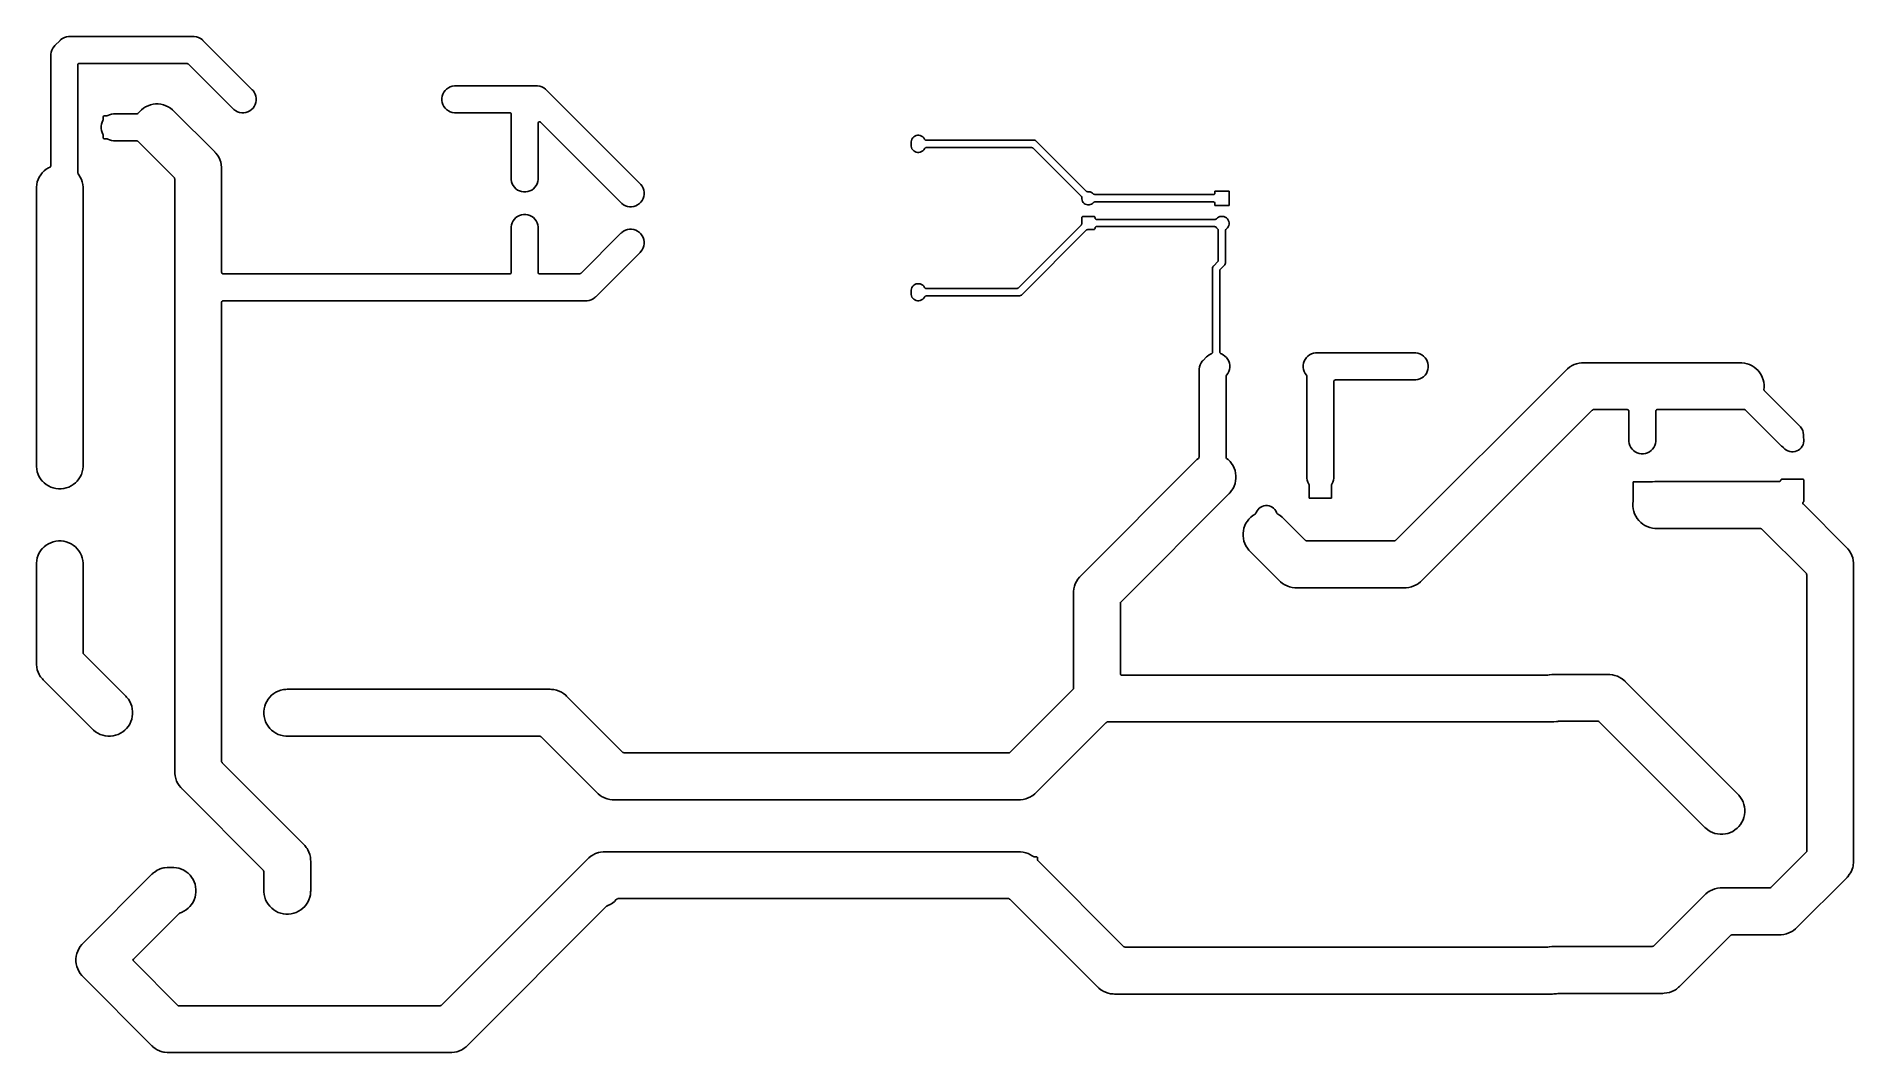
# Model space of a CAD drawing. Extents: x 1 to 695, y 1 to 389.
import ezdxf

# ---------------------------------------------------------------- set-up
doc = ezdxf.new("R2010")
doc.units = 0
doc.layers.add('B.Cu', color=7, linetype='CONTINUOUS')

msp = doc.modelspace()

# ---------------------------------------------------------------- linework, layer by layer
at = {"layer": 'B.Cu', "color": 7}
for points in [[(6.537499, 339.78973), (6.537499, 354.52993), (6.537499, 382.078831), (6.537499, 382.099831), (6.553129, 382.490531), (6.682035, 383.301031), (6.930082, 384.070531), (7.295317, 384.789331), (7.783598, 385.463131), (8.051176, 385.756131), (8.066806, 385.772131), (10.05704, 387.760431), (10.07267, 387.776431), (10.367592, 388.045931), (11.025795, 388.520631), (11.758217, 388.899531), (12.521889, 389.141731), (13.332436, 389.272531), (13.72889, 389.290431)], [(13.72889, 389.290431), (13.75037, 389.290431), (60.949592, 389.290431), (61.367562, 389.272431), (62.182012, 389.141631), (62.943732, 388.899431), (63.674202, 388.520531), (64.340222, 388.040031), (64.627322, 387.776331), (64.642922, 387.760331), (83.510112, 368.891231), (83.525712, 368.875231), (83.791342, 368.584231), (84.275712, 367.918231), (84.648762, 367.189731), (84.894852, 366.420131), (85.021812, 365.62723), (85.021812, 364.82053), (84.894852, 364.01983), (84.646812, 363.24443), (84.275712, 362.51983), (83.801102, 361.86743), (83.224932, 361.28933), (82.562822, 360.81273), (81.849932, 360.44363), (81.078452, 360.19753), (80.273762, 360.06863), (79.467122, 360.06863), (78.660482, 360.19753), (77.888992, 360.44363), (77.183922, 360.80883), (76.502272, 361.29913), (76.215172, 361.56273), (76.199572, 361.57673), (58.976912, 378.803331)], [(16.875372, 378.449731), (16.875372, 354.52983), (16.875372, 337.02013)], [(58.623402, 378.949731), (17.375372, 378.949731)], [(181.916385, 360.04933), (161.152715, 360.04933), (160.734745, 360.06633), (159.920285, 360.19723), (159.148805, 360.44333), (158.437865, 360.81243), (157.769895, 361.29483), (157.197635, 361.86713), (156.719115, 362.52923), (156.353884, 363.24413), (156.107784, 364.00773), (155.978884, 364.82023), (155.978884, 365.638631), (156.107784, 366.431631), (156.351924, 367.189431), (156.719115, 367.910131), (157.197635, 368.570231), (157.769895, 369.142531), (158.437865, 369.624931), (159.158565, 369.996031), (159.920285, 370.240231), (160.734745, 370.371031), (161.152695, 370.390031)], [(161.152695, 370.390031), (187.586285, 370.390031), (192.146836, 370.390031), (192.168336, 370.390031), (192.564816, 370.372031), (193.375366, 370.241231), (194.142946, 369.997031), (194.861696, 369.625931), (195.537476, 369.139631), (195.824586, 368.875931), (195.840186, 368.859931), (231.721037, 332.97513), (231.729037, 332.96513), (231.731037, 332.96513), (231.998617, 332.68193), (232.477127, 332.02173), (232.846267, 331.29323), (233.102127, 330.513929), (233.227127, 329.717029), (233.227127, 328.910429), (233.102127, 328.113529), (232.848227, 327.340129), (232.477127, 326.603729), (232.002517, 325.951429), (231.436117, 325.385029), (230.774007, 324.906529), (230.051347, 324.541229), (229.281817, 324.287329), (228.477127, 324.158429), (227.672447, 324.158429), (226.867757, 324.287329), (226.104086, 324.539329), (225.369706, 324.910429), (224.709556, 325.386929), (224.420486, 325.662329), (224.410486, 325.672329), (193.609706, 356.47313)], [(39.939671, 359.89593), (40.422091, 360.50533), (41.127171, 361.21043), (41.912321, 361.83733), (42.752171, 362.36073), (43.670131, 362.80413), (44.607631, 363.13223), (45.592011, 363.36073), (46.586241, 363.47013)], [(46.586241, 363.47013), (47.597961, 363.47013), (48.590151, 363.35683), (49.576471, 363.12633), (50.513971, 362.79823), (51.424131, 362.35873), (52.271792, 361.83143), (53.062802, 361.20053), (53.420222, 360.86663), (53.431922, 360.85463), (69.178022, 345.10853), (69.189722, 345.09653), (69.537382, 344.72153), (69.541382, 344.72153), (70.160522, 343.94033), (70.426142, 343.51843), (70.693722, 343.09263), (71.125362, 342.20203), (71.461302, 341.24303), (71.682002, 340.27433), (71.797242, 339.24693), (71.799242, 339.23693), (71.810942, 338.76233), (71.810942, 338.74833), (71.810942, 312.312729), (71.810942, 299.082329)], [(26.437709, 351.96313), (26.131068, 352.55883), (25.881068, 353.33613), (25.754115, 354.13493), (25.754115, 354.94353), (25.879115, 355.74043), (26.131068, 356.51383), (26.439662, 357.11933)], [(26.492392, 357.34393), (26.492392, 358.45523), (26.535362, 358.67013), (26.631062, 358.81663), (26.771687, 358.91463), (26.992391, 358.95563), (28.099811, 358.95563)], [(28.324421, 359.00863), (28.929891, 359.31333), (29.699421, 359.56723), (30.508011, 359.69613), (30.906451, 359.70613), (30.918151, 359.70613), (39.547061, 359.70613), (39.560761, 359.72013)], [(192.756186, 356.11963), (192.756186, 335.00043), (192.756186, 334.97843), (192.740586, 334.58783), (192.611676, 333.77923), (192.359726, 332.99803), (191.992536, 332.27923), (191.517925, 331.62693), (190.945655, 331.05273), (190.285505, 330.576129), (189.558945, 330.208929), (188.791365, 329.957029), (187.990585, 329.828129), (187.183945, 329.828129), (186.379255, 329.957029), (185.615585, 330.208929), (184.881205, 330.580029), (184.226905, 331.05273), (183.654645, 331.62693), (183.176125, 332.28703), (182.808945, 333.00773), (182.562845, 333.76753), (182.431985, 334.58783), (182.416385, 334.97843), (182.416385, 335.00043), (182.416385, 359.54933)], [(28.099821, 350.12453), (26.982631, 350.12453), (26.7717, 350.16553), (26.627169, 350.26553), (26.535369, 350.40033), (26.492399, 350.61903), (26.492399, 351.73423)], [(39.547091, 349.36413), (30.906461, 349.36413), (30.509981, 349.38213), (29.709201, 349.50903), (28.929901, 349.76683), (28.324431, 350.07153)], [(53.765922, 335.20993), (40.775681, 348.19623), (40.761981, 348.21023), (40.435811, 348.55983), (40.433811, 348.55983), (39.935761, 349.17703)], [(340.43397, 346.50283), (340.37537, 346.36023), (340.08045, 345.92273), (339.70545, 345.54193), (339.266, 345.24693), (338.766, 345.04193), (338.25428, 344.94193), (337.71326, 344.94193), (337.20154, 345.04193), (336.70154, 345.24693), (336.266, 345.53793), (335.88709, 345.92273), (335.59217, 346.36023), (335.38904, 346.85243), (335.28357, 347.37783), (335.27187, 347.64153), (335.27187, 348.77233), (335.28357, 349.02623), (335.38904, 349.55163), (335.59412, 350.04773), (335.891, 350.49303), (336.2699, 350.86803), (336.70154, 351.15713), (337.19959, 351.36223), (337.71708, 351.47983)], [(337.71708, 351.47983), (338.25028, 351.47983), (338.76786, 351.37053), (339.26591, 351.16543), (339.70145, 350.87243), (340.07645, 350.50133), (340.37333, 350.05603), (340.43383, 349.90763)], [(340.89672, 349.60093), (382.211171, 349.60093), (382.232671, 349.60093), (382.394781, 349.59093), (382.773691, 349.48553), (383.092051, 349.29803), (383.240491, 349.16903), (402.336192, 330.073329)], [(381.449591, 346.81143), (340.89686, 346.81143)], [(400.371471, 328.075429), (400.371471, 328.104429), (381.803111, 346.66493)], [(16.984748, 336.70763), (17.244513, 336.38333), (17.783577, 335.53183), (18.221077, 334.61773), (18.547249, 333.68413), (18.771858, 332.69393), (18.883186, 331.68413), (18.885186, 331.67413), (18.896906, 331.19943), (18.896906, 331.18543), (18.896906, 225.392426), (18.896906, 225.378426), (18.885186, 224.903826), (18.883186, 224.893826), (18.771858, 223.893826), (18.547249, 222.895726), (18.217171, 221.954326), (17.775764, 221.040226), (17.246467, 220.196526), (16.619513, 219.409426), (15.914435, 218.704326), (15.129279, 218.077426), (14.267951, 217.540226), (13.377326, 217.112526), (12.410529, 216.774626), (11.445685, 216.550026), (10.457404, 216.438726), (9.439826, 216.438726), (8.451545, 216.550026), (7.486701, 216.774626), (6.521857, 217.112526), (5.62342, 217.544126), (4.769904, 218.077426), (3.982795, 218.704326), (3.295295, 219.389926), (3.287495, 219.399926), (2.650776, 220.198726), (2.12148, 221.040526), (1.685933, 221.939026), (1.351948, 222.898026), (1.129292, 223.878426), (1.014058, 224.894126), (1.012058, 224.904126), (1.000338, 225.378726), (1.000338, 225.392726), (1.000338, 331.18573), (1.000338, 331.19973), (1.012058, 331.67443), (1.014058, 331.68443), (1.129292, 332.70983), (1.346089, 333.66883), (1.68398, 334.63363), (2.113667, 335.53213), (2.65273, 336.38363), (3.279683, 337.16883), (3.992573, 337.88173), (4.769917, 338.50083), (5.623433, 339.03403), (6.256245, 339.34073)], [(87.783523, 70.642522), (56.547202, 101.878923), (56.535502, 101.892923), (56.533502, 101.892923), (56.195612, 102.254323), (55.566712, 103.047223), (55.265932, 103.514023), (55.263932, 103.514023), (55.033462, 103.883223), (54.595972, 104.791423), (54.263932, 105.744523), (54.039322, 106.732823), (53.928002, 107.699623), (53.928002, 107.709623), (53.912402, 108.215423), (53.912402, 108.229423), (53.912402, 312.315329), (53.912402, 334.85633)], [(405.031652, 325.854229), (405.002352, 325.854229), (404.619542, 325.469429), (404.203532, 325.190129), (403.748452, 325.002629), (403.264072, 324.910629), (402.775792, 324.910629), (402.291422, 325.002629), (401.832432, 325.192029), (401.420322, 325.469429), (401.074622, 325.815129), (400.795322, 326.229229), (400.605872, 326.692029), (400.510172, 327.170629), (400.510172, 327.664729), (400.510172, 327.711729), (400.496472, 327.725729)], [(402.689702, 329.926929), (402.722902, 329.926929), (403.275632, 329.926929), (403.748292, 329.838929), (404.209232, 329.643629), (404.619382, 329.370129), (404.994382, 328.993229), (405.002382, 328.983229), (405.014082, 328.971229)], [(405.375412, 328.810829), (450.830493, 328.810829)], [(451.330493, 329.310829), (451.330493, 330.131129), (456.756273, 330.131129), (456.756273, 324.701429), (451.330493, 324.701429), (451.330493, 325.531529)], [(182.416415, 299.082329), (182.416415, 316.072529), (182.416415, 316.092529), (182.432015, 316.485129), (182.562875, 317.303529), (182.808975, 318.065229), (183.180065, 318.789829), (183.658575, 319.449929), (184.232795, 320.024229), (184.881235, 320.492929), (185.603895, 320.858129), (186.389045, 321.117929), (187.183975, 321.242929), (187.990615, 321.242929), (188.781625, 321.117929), (189.570685, 320.858129), (190.285535, 320.496829), (190.939825, 320.024229), (191.514045, 319.449929), (191.992566, 318.791729), (192.359756, 318.074929), (192.611706, 317.291729), (192.740616, 316.487029), (192.756216, 316.092529), (192.756216, 316.072529), (192.756216, 299.082329)], [(400.496912, 317.633129), (400.496912, 320.014029), (400.539912, 320.226929), (400.631712, 320.361629), (400.778202, 320.461629), (400.985232, 320.502629), (405.053592, 320.502629), (405.264522, 320.461629), (405.409052, 320.361629), (405.500852, 320.226929), (405.543852, 320.014029), (405.543852, 319.873429)], [(450.830493, 326.031529), (405.375412, 326.031529), (405.350012, 326.006529)], [(451.916903, 319.517929), (452.319243, 319.920229), (452.772373, 320.223029), (453.258693, 320.422229), (453.783503, 320.520929)], [(453.783503, 320.520929), (454.303043, 320.520929), (454.826473, 320.419329), (455.314753, 320.220129), (455.760073, 319.921229), (456.138973, 319.540429), (456.433903, 319.100929), (456.638973, 318.606829), (456.740543, 318.091229), (456.740543, 317.558029), (456.637023, 317.040429), (456.433903, 316.548229), (456.138973, 316.110729), (455.762023, 315.727929), (455.652653, 315.653929)], [(209.072626, 298.728729), (224.404656, 314.064729), (224.420256, 314.078729), (224.717136, 314.350229), (225.371436, 314.824829), (226.094086, 315.197929), (226.865577, 315.445929), (227.672217, 315.572929), (228.476897, 315.572929), (229.283537, 315.445929), (230.055027, 315.197929), (230.777687, 314.824829), (231.428077, 314.354129), (231.996437, 313.787729), (232.476897, 313.127629), (232.847997, 312.404929), (233.099947, 311.621729), (233.226897, 310.822929), (233.226897, 310.014329), (233.101897, 309.217429), (232.846037, 308.440129), (232.480807, 307.723329), (231.996437, 307.057329), (231.728857, 306.766229), (231.715157, 306.750229), (214.738586, 289.771728), (214.722986, 289.755728), (214.428066, 289.486128), (213.769856, 289.011528), (213.037436, 288.632628), (212.275716, 288.390428), (211.463216, 288.259628), (211.066736, 288.241628), (211.045236, 288.241628), (187.586255, 288.241628), (72.310862, 288.241628)], [(402.315262, 315.307529), (377.573081, 290.563328), (377.414871, 290.426628), (377.098471, 290.241128), (376.729331, 290.147128), (376.547691, 290.133128), (340.8973, 290.133128)], [(376.133621, 293.058928), (400.350421, 317.279629)], [(405.543812, 316.092929), (405.543812, 315.952329), (405.500812, 315.735529), (405.405112, 315.592929), (405.264482, 315.494929), (405.053552, 315.453929), (402.668782, 315.453929)], [(451.383623, 316.569929), (451.360223, 316.592929), (406.043812, 316.592929)], [(406.043852, 319.373429), (451.563383, 319.373429)], [(452.434413, 315.657929), (452.319173, 315.735929), (451.950033, 316.110929), (451.776203, 316.370729)], [(452.653123, 303.644629), (452.653123, 315.244229), (452.629723, 315.267229)], [(455.457333, 315.263229), (455.433933, 315.240229), (455.433933, 302.892629), (455.422233, 302.697229), (455.322633, 302.334029), (455.131223, 302.001929), (455.012083, 301.859329), (455.000383, 301.845329), (453.387103, 300.233929)], [(450.461593, 268.520028), (450.461593, 300.662529), (450.461593, 300.672529), (450.473293, 300.838529), (450.570993, 301.197929), (450.611993, 301.267929), (450.617993, 301.277929), (450.760573, 301.529929), (450.869943, 301.651029), (450.885543, 301.668029), (452.506633, 303.291129)], [(453.240623, 299.880429), (453.240623, 268.521128)], [(72.310942, 298.582329), (181.916415, 298.582329)], [(193.256216, 298.582329), (208.719106, 298.582329)], [(340.43441, 289.824528), (340.37391, 289.678128), (340.07703, 289.228828), (339.70985, 288.865628), (339.25867, 288.564828), (338.76649, 288.363628), (338.245, 288.262028), (337.72352, 288.262028), (337.20203, 288.363628), (336.70985, 288.564828), (336.26258, 288.861628), (335.89149, 289.228828), (335.59461, 289.678128), (335.38758, 290.176128), (335.28406, 290.699528), (335.27236, 290.953428), (335.27236, 292.092128), (335.28406, 292.346028), (335.38758, 292.869528), (335.59461, 293.367528), (335.88758, 293.803128), (336.26649, 294.183928), (336.70985, 294.480828), (337.19422, 294.682028), (337.72352, 294.783528), (338.245, 294.783528), (338.7743, 294.682028), (339.26453, 294.478828), (339.70594, 294.182028), (340.08094, 293.803128), (340.37391, 293.367528), (340.43441, 293.221028)], [(340.8973, 292.912428), (375.780111, 292.912428)], [(71.810862, 287.741628), (71.810862, 112.132223)], [(445.268063, 228.443427), (445.283663, 228.459427), (445.283663, 261.770028), (445.283663, 261.789028), (445.299263, 262.189428), (445.428173, 263.005828), (445.674263, 263.757728), (446.045353, 264.494128), (446.523873, 265.154228), (446.797313, 265.445228), (446.807313, 265.455228), (448.180363, 266.830228), (448.195963, 266.846228), (448.488933, 267.113828), (449.149093, 267.600128), (449.873703, 267.965428), (450.113933, 268.043428)], [(453.588273, 268.044528), (453.828513, 267.966528), (454.553123, 267.601228), (455.207413, 267.118828), (455.779683, 266.546528), (456.258193, 265.890328), (456.623433, 265.173528), (456.875383, 264.405928), (457.002333, 263.611028), (457.002333, 262.779028), (456.875383, 261.980128), (456.625383, 261.208728), (456.258193, 260.491927), (455.781633, 259.837627), (455.767933, 259.823627), (455.761933, 259.809627), (455.757933, 259.799627), (455.755933, 259.789627)], [(486.346234, 259.791127), (486.344234, 259.801127), (486.340234, 259.811127), (486.334234, 259.825127), (486.320534, 259.839127), (485.840074, 260.503127), (485.476784, 261.210228), (485.226784, 261.981628), (485.099834, 262.780528), (485.099834, 263.612528), (485.226784, 264.407428), (485.478744, 265.175028), (485.840074, 265.882028), (486.322494, 266.548028), (486.894754, 267.120328), (487.549054, 267.602728), (488.269754, 267.966028), (489.045144, 268.223828), (489.840144, 268.339228)], [(489.840144, 268.339228), (490.695604, 268.339228), (490.705604, 268.339228), (527.732945, 268.339228), (527.744645, 268.339228), (528.141135, 268.329228), (528.951675, 268.202228), (529.725115, 267.944428), (530.443865, 267.583128), (531.100115, 267.098728), (531.678245, 266.528428), (532.146995, 265.883828), (532.518085, 265.149528), (532.771995, 264.378028), (532.896995, 263.579228), (532.896995, 262.770628), (532.770035, 261.969828), (532.518085, 261.188528), (532.150895, 260.469827), (531.672385, 259.813527), (531.098165, 259.239327), (530.441915, 258.766727), (529.725115, 258.405327), (528.951675, 258.147527), (528.139175, 258.016727), (527.721205, 257.998727), (497.318864, 257.998727)], [(520.404315, 196.671126), (585.656267, 261.928928), (585.667967, 261.940928), (586.025387, 262.274928), (586.822267, 262.909728), (587.292967, 263.208528), (587.300967, 263.208528), (587.302967, 263.208528), (587.664287, 263.427228), (588.574447, 263.866728), (589.515857, 264.196828), (590.498277, 264.425328), (591.490467, 264.538628), (591.996627, 264.559928)], [(591.996627, 264.559928), (592.006627, 264.559928), (614.672648, 264.559928), (652.250769, 264.559928), (652.260769, 264.559928), (652.764669, 264.549928), (653.758809, 264.436628), (654.745139, 264.206128), (655.682639, 263.878028), (656.600609, 263.434628), (657.440449, 262.911228), (658.217799, 262.292028), (658.938499, 261.569428), (659.559599, 260.792027), (660.094749, 259.934627), (660.528349, 259.036227), (660.858419, 258.094827), (661.081079, 257.120227), (661.194359, 256.120227), (661.194359, 255.100627), (661.108459, 254.344827)], [(455.621173, 259.465427), (455.621173, 228.455627), (455.636773, 228.439627)], [(487.330544, 218.103626), (487.244644, 218.220826), (486.873554, 218.945426), (486.625504, 219.701326), (486.496604, 220.517726), (486.479004, 220.916126), (486.481004, 220.916126), (486.481004, 259.466927)], [(496.818864, 257.498727), (496.818864, 220.940126), (496.818864, 220.918126), (496.803264, 220.517726), (496.674354, 219.701326), (496.426304, 218.945426), (496.055214, 218.220826), (495.969314, 218.103626)], [(661.252989, 253.936627), (674.817449, 240.372127), (674.833049, 240.356127), (675.100629, 240.063127), (675.588909, 239.389327), (675.956099, 238.670527), (676.200239, 237.910827), (676.329149, 237.098327), (676.329149, 236.287727), (676.307649, 236.147127)], [(595.557227, 246.521427), (530.305275, 181.263625), (530.293575, 181.251625), (529.936155, 180.917625), (529.149045, 180.290625), (528.721305, 180.013325), (528.719305, 180.013325), (528.295475, 179.747725), (527.391185, 179.312125), (526.438055, 178.978125), (525.473215, 178.763325), (524.475165, 178.648125), (524.471165, 178.648125), (523.963355, 178.628125), (523.945755, 178.628125), (482.408644, 178.628125), (482.391044, 178.628125), (481.883224, 178.648125), (481.879224, 178.648125), (480.887034, 178.763325), (480.347974, 178.886325), (480.343974, 178.886325), (480.341974, 178.886325), (479.906424, 178.982325), (479.199394, 179.230425), (479.197394, 179.230425), (478.966924, 179.310425), (478.078254, 179.740125), (478.050854, 179.760125), (478.021554, 179.770125), (478.017554, 179.786125), (477.203104, 180.295925), (476.417944, 180.920925), (476.060524, 181.254925), (476.048824, 181.266925), (464.736323, 192.581426), (464.736323, 192.581426), (464.380853, 192.960326), (464.370853, 192.972326), (463.751703, 193.741926), (463.222413, 194.587626), (462.784913, 195.497726), (462.452883, 196.450826), (462.230223, 197.419626), (462.116943, 198.411826), (462.116943, 199.429426), (462.230223, 200.423526), (462.452883, 201.400126), (462.782953, 202.345426), (463.212643, 203.238026), (463.751703, 204.097326), (464.380613, 204.888326), (465.095453, 205.603226), (465.870853, 206.222326), (466.718503, 206.749726), (466.779003, 206.778726)], [(609.004497, 246.667927), (595.910747, 246.667927)], [(619.842438, 246.167927), (619.842438, 234.978427), (619.842438, 234.959427), (619.824838, 234.543427), (619.697888, 233.748527), (619.449838, 232.984827), (619.084608, 232.270027), (618.606088, 231.607827), (618.033818, 231.033627), (617.375618, 230.557127), (616.654918, 230.184027), (615.879528, 229.937927), (615.076788, 229.809027), (614.270148, 229.809027), (613.467418, 229.937927), (612.692028, 230.184027), (611.971318, 230.557127), (611.313118, 231.033627), (610.740858, 231.607827), (610.262338, 232.270027), (609.897108, 232.984827), (609.649058, 233.748527), (609.518198, 234.559027), (609.504498, 234.959427), (609.504498, 234.978427), (609.504498, 246.167927)], [(653.532119, 246.765927), (652.746969, 246.677927), (652.260639, 246.667927), (652.250639, 246.667927), (620.342438, 246.667927)], [(668.504769, 232.273427), (667.811409, 232.777327), (667.522349, 233.042927), (667.506749, 233.056927), (653.940339, 246.623327), (653.918839, 246.623327)], [(676.307649, 235.990927), (676.417029, 235.299527), (676.417029, 234.610027), (676.311559, 233.934227), (676.094759, 233.270227), (675.782259, 232.656927), (675.370149, 232.092427), (674.887729, 231.604127), (674.331089, 231.201827), (673.711949, 230.885427), (673.042029, 230.664727), (672.362339, 230.559227), (671.672889, 230.559227), (670.997109, 230.664727), (670.325229, 230.885427), (669.711949, 231.197927), (669.149449, 231.604127), (668.667029, 232.092427), (668.614329, 232.164427)], [(397.324361, 140.206024), (397.324361, 176.721625), (397.324361, 176.735625), (397.339961, 177.241525), (397.339961, 177.251525), (397.453241, 178.237925), (397.675891, 179.216425), (398.005971, 180.161725), (398.439561, 181.060125), (398.929801, 181.845325), (398.933801, 181.855325), (398.980701, 181.925325), (399.607651, 182.712425), (399.945541, 183.065925), (399.953541, 183.075925), (444.113693, 227.238027), (444.125393, 227.250027), (444.494533, 227.593827), (444.498533, 227.593827), (445.094233, 228.068427)], [(455.810603, 228.064627), (456.408253, 227.588027), (457.125053, 226.871227), (457.748103, 226.095826), (458.285213, 225.240426), (458.716853, 224.338026), (459.050833, 223.384926), (459.275443, 222.412226), (459.386773, 221.406426), (459.386773, 220.424026), (459.275443, 219.429826), (459.050833, 218.429826), (458.714903, 217.474726), (458.279353, 216.576326), (457.750053, 215.732626), (457.136773, 214.961126), (457.128773, 214.951126), (456.781113, 214.585826), (456.773113, 214.575826), (415.368812, 173.173525)], [(495.873514, 217.808926), (495.873514, 212.908526), (487.426244, 212.908526), (487.426244, 217.808926)], [(611.225378, 211.993326), (611.207778, 212.011326), (611.207778, 219.054226), (618.246838, 219.054226), (618.266338, 219.034226), (618.295638, 219.063226)], [(618.391338, 219.049226), (618.518298, 219.080226), (619.514388, 219.183726), (619.526088, 219.183726), (620.004598, 219.201726), (620.024098, 219.201726), (663.809249, 219.201726), (666.502609, 219.201726), (666.522109, 219.201726), (667.031879, 219.181726), (667.041879, 219.191726), (667.049879, 219.181726), (667.108479, 219.181726)], [(667.598709, 219.625326), (667.649509, 219.885126), (667.745209, 220.029626), (667.881929, 220.117626), (668.094259, 220.169326)], [(668.094259, 220.169326), (675.941919, 220.169326), (676.158709, 220.126326), (676.293479, 220.040326), (676.389179, 219.895826), (676.432179, 219.680926), (676.432179, 211.839126), (676.389179, 211.624326), (676.291579, 211.477826), (676.168529, 211.395826)], [(467.038773, 207.077626), (467.150103, 207.421326), (467.450883, 208.009226), (467.841513, 208.546326), (468.314163, 209.015126), (468.845413, 209.403826), (469.427453, 209.704626), (470.054403, 209.899926), (470.712604, 210.009226), (471.388384, 210.009226), (472.050494, 209.899926), (472.669634, 209.704626), (473.253624, 209.403826), (473.792684, 209.009226), (474.259484, 208.546326), (474.650104, 208.009226), (474.950884, 207.421326), (475.062214, 207.077626)], [(659.895309, 201.304926), (620.024218, 201.304926), (620.004718, 201.304926), (619.526208, 201.322926), (619.514508, 201.322926), (618.506698, 201.426426), (617.524278, 201.654926), (616.582868, 201.985026), (615.672708, 202.424426), (614.825058, 202.951826), (614.049668, 203.570926), (613.327008, 204.293626), (612.705918, 205.074826), (612.166848, 205.938126), (611.739118, 206.822926), (611.407088, 207.774026), (611.184428, 208.752526), (611.071148, 209.744726), (611.071148, 210.762326), (611.182478, 211.746726), (611.213678, 211.887326)], [(676.092029, 210.622826), (692.80492, 193.909926), (692.81092, 193.899926), (692.81292, 193.899926), (693.15081, 193.546426), (693.78558, 192.749526), (694.03167, 192.364826), (694.03567, 192.364826), (694.32473, 191.894126), (694.32873, 191.884126), (694.75255, 191.003225), (695.08263, 190.057925), (695.3092, 189.067725), (695.41857, 188.093125), (695.41857, 188.083125), (695.43417, 187.575325), (695.43417, 187.561325), (695.43417, 74.209722), (695.43417, 74.195722), (695.41857, 73.687922), (695.41857, 73.677922), (695.30724, 72.699422), (695.21154, 72.273622), (695.08263, 71.713122), (694.85412, 71.058822), (694.85212, 71.058822), (694.75442, 70.773722), (694.32278, 69.879122), (693.78176, 69.013922), (693.1509, 68.222922), (692.81301, 67.869422), (692.80501, 67.859422), (673.619459, 48.673821), (673.611459, 48.663821), (673.252079, 48.320121), (672.463019, 47.689221), (672.039189, 47.425521), (672.037189, 47.425521), (671.615319, 47.159921), (670.711019, 46.724321), (669.763749, 46.392321), (668.781329, 46.163821), (667.789139, 46.050521), (667.283279, 46.040521), (667.273279, 46.040521), (648.822109, 46.040521)], [(676.031529, 210.702826), (676.062729, 210.692826)], [(475.321994, 206.778726), (475.382494, 206.749726), (476.230154, 206.222326), (476.999684, 205.609026), (477.007684, 205.599026), (477.378784, 205.243626), (477.384784, 205.233626), (485.949234, 196.671126)], [(19.043511, 153.346424), (35.166561, 137.223424), (35.174561, 137.213424), (35.500731, 136.875524), (35.504731, 136.875524), (36.151211, 136.061024), (36.680511, 135.215324), (37.114101, 134.316924), (37.444181, 133.371624), (37.666841, 132.391124), (37.780121, 131.400924), (37.780121, 130.381324), (37.666841, 129.391124), (37.444181, 128.410624), (37.114101, 127.465324), (36.680511, 126.566924), (36.151211, 125.721224), (35.508631, 124.912624), (35.500631, 124.902624), (34.830711, 124.232724), (34.820711, 124.222724), (34.025791, 123.587924), (33.172281, 123.054724), (32.267981, 122.621124), (31.309001, 122.285224), (30.344151, 122.062524), (29.361731, 121.959024), (28.330481, 121.959024), (27.350011, 122.062524), (26.379308, 122.287124), (25.42423, 122.621124), (24.527746, 123.050824), (23.666417, 123.587924), (22.877355, 124.218824), (22.51798, 124.562524), (22.51208, 124.572524), (3.629266, 143.459224), (3.621466, 143.469224), (3.295294, 143.807124), (3.291394, 143.807124), (2.650769, 144.609824), (2.385144, 145.035624), (2.117566, 145.461424), (1.685926, 146.352024), (1.346082, 147.326624), (1.127332, 148.283724), (1.014051, 149.307124), (1.012051, 149.317124), (1.000331, 149.791724), (1.000331, 149.805724), (1.000331, 187.567425), (1.000331, 187.581425), (1.012051, 188.056025), (1.014051, 188.066025), (1.127332, 189.089525), (1.346082, 190.046525), (1.685926, 191.021125), (2.117566, 191.911726), (2.650769, 192.761326), (3.287488, 193.560226), (3.295288, 193.570226), (3.992553, 194.265526), (4.769897, 194.884726), (5.623413, 195.415926), (6.52185, 195.847626), (7.471069, 196.181626), (8.451538, 196.410126), (9.457524, 196.520926)], [(9.457524, 196.520926), (10.439946, 196.520926), (11.445805, 196.407626), (12.426274, 196.179126), (13.375493, 195.845126), (14.268071, 195.417326), (15.129399, 194.882226), (15.90479, 194.263026), (16.619633, 193.548226), (17.246587, 192.761126), (17.779791, 191.909526), (18.217291, 191.005225), (18.547369, 190.059925), (18.771978, 189.071625), (18.883306, 188.063825), (18.885306, 188.053825), (18.897026, 187.579225), (18.897026, 187.565225), (18.897026, 153.699924)], [(486.302754, 196.524626), (520.050795, 196.524626)], [(677.391399, 184.017825), (660.248829, 201.158426)], [(677.537889, 78.105722), (677.537889, 183.664325)], [(415.222332, 172.820025), (415.222332, 145.739924)], [(193.384376, 121.928324), (96.876553, 121.928324), (96.874553, 121.928324), (96.366743, 121.950324), (95.380413, 122.053824), (94.415573, 122.276524), (93.448773, 122.614424), (92.558153, 123.042124), (91.696823, 123.579224), (90.911663, 124.206224), (90.206583, 124.911224), (89.579633, 125.698424), (89.050333, 126.542124), (88.608933, 127.456224), (88.278853, 128.399524), (88.056193, 129.380024), (87.942913, 130.387824), (87.942913, 131.372224), (88.056193, 132.380024), (88.278853, 133.360524), (88.608933, 134.303824), (89.050333, 135.217924), (89.579633, 136.061624), (90.206583, 136.848724), (90.911663, 137.553824), (91.696823, 138.180824), (92.558153, 138.717924), (93.448773, 139.145624), (94.415573, 139.483524), (95.380413, 139.706224), (96.366743, 139.809724), (96.874553, 139.831724), (96.876553, 139.831724), (197.296486, 139.831724), (197.298486, 139.831724), (197.808256, 139.809724), (198.794576, 139.706224), (199.759426, 139.483524), (200.724266, 139.145624), (201.618796, 138.715924), (201.993796, 138.477724), (201.995796, 138.477724), (201.999796, 138.477724), (202.482216, 138.180924), (203.277146, 137.546124), (203.281146, 137.546124), (203.622946, 137.216024), (203.624946, 137.216024), (203.632946, 137.206024), (225.162246, 115.672823)], [(373.002091, 115.672823), (397.177881, 139.852524)], [(415.722332, 145.239924), (499.396164, 145.239924), (578.509447, 145.239924)], [(578.612947, 145.251924), (579.152017, 145.365224), (580.146157, 145.480424), (580.150157, 145.480424), (580.654067, 145.502424), (580.656067, 145.502424), (601.745917, 145.502424), (601.747917, 145.502424), (602.253777, 145.480424), (602.257777, 145.480424), (603.255827, 145.365224), (604.220667, 145.150324), (605.175747, 144.816324), (606.074187, 144.384724), (606.468717, 144.138624), (606.470717, 144.138624), (606.472717, 144.138624), (606.925837, 143.855424), (607.701227, 143.228424), (607.711227, 143.218424), (608.074507, 142.878624), (608.086207, 142.866624), (651.224879, 99.731823), (651.236579, 99.717823), (651.238579, 99.717823), (651.562799, 99.370223), (652.219049, 98.546023), (652.223049, 98.536023), (652.744529, 97.709823), (653.174219, 96.811423), (653.508199, 95.862223), (653.730859, 94.887623), (653.844139, 93.879823), (653.844139, 92.895423), (653.732809, 91.879823), (653.508199, 90.903223), (653.172269, 89.948123), (652.736719, 89.049723), (652.213279, 88.217623), (651.578519, 87.418823), (650.873439, 86.713722), (650.088279, 86.086822), (649.242579, 85.557522), (648.336329, 85.121922), (647.389059, 84.789922), (646.406639, 84.561422), (645.416409, 84.448122), (644.402739, 84.448122), (643.412498, 84.561422), (642.424218, 84.791922), (641.486718, 85.120022), (640.584378, 85.553622), (639.728908, 86.086822), (638.939838, 86.717622), (638.582418, 87.061423), (638.574418, 87.071423), (598.185747, 127.454224)], [(409.834072, 127.192024), (382.902431, 100.252523), (382.890731, 100.240523), (382.533301, 99.906523), (381.742291, 99.275623), (381.316511, 99.012023), (380.902451, 98.750223), (379.984481, 98.308823), (379.043071, 97.978823), (378.060651, 97.750223), (377.068461, 97.637023), (376.562601, 97.627023), (376.552601, 97.627023), (221.611186, 97.627023), (221.601186, 97.627023), (221.097286, 97.637023), (220.105096, 97.750223), (219.614866, 97.863523), (219.124626, 97.978823), (218.409786, 98.228823), (218.407786, 98.228823), (218.179276, 98.308823), (217.269116, 98.748323), (216.421466, 99.275623), (215.630446, 99.906523), (215.273026, 100.240523), (215.261326, 100.252523), (193.737886, 121.781823)], [(582.431767, 127.586724), (581.879037, 127.461724), (580.898567, 127.350424), (580.396617, 127.338424), (580.394617, 127.338424), (499.396574, 127.338424), (410.187582, 127.338424)], [(597.832227, 127.600724), (582.543167, 127.600724)], [(71.957342, 111.778723), (103.193673, 80.540422), (103.205373, 80.528422), (103.543263, 80.167122), (104.162403, 79.391722), (104.168403, 79.381722), (104.441843, 78.957922), (104.445843, 78.957922), (104.709523, 78.538022), (105.141163, 77.637622), (105.475143, 76.676722), (105.697803, 75.707922), (105.813033, 74.690422), (105.815033, 74.680422), (105.826733, 74.207722), (105.826733, 74.191722), (105.826733, 62.881222), (105.826733, 62.867222), (105.815033, 62.392622), (105.813033, 62.382622), (105.697803, 61.363122), (105.475143, 60.386522), (105.145063, 59.441222), (104.709523, 58.536922), (104.170453, 57.677522), (103.547413, 56.898322), (102.842333, 56.191222), (102.049363, 55.560422), (101.203663, 55.033022), (100.328663, 54.609222), (100.320663, 54.609222), (99.355823, 54.271322), (98.377303, 54.044722), (97.369493, 53.929522), (96.387073, 53.929522), (95.381213, 54.042822), (94.400743, 54.271322), (93.451523, 54.605322), (92.558953, 55.033022), (91.697623, 55.568222), (90.922233, 56.187322), (90.199573, 56.910022), (89.586293, 57.681422), (89.047233, 58.540822), (88.609733, 59.445122), (88.279653, 60.390422), (88.056993, 61.368922), (87.943713, 62.386522), (87.941713, 62.396522), (87.928013, 62.869122), (87.930013, 62.869122), (87.930013, 70.289022)], [(225.515766, 115.526323), (372.648581, 115.526323)], [(155.680784, 19.034921), (211.751096, 75.107122), (211.759096, 75.117122), (212.116526, 75.460822), (212.903636, 76.087822), (213.384096, 76.384622), (213.388096, 76.384622), (213.390096, 76.384622), (213.753376, 76.615122), (214.663536, 77.054622), (215.472126, 77.333922), (215.476126, 77.333922), (215.482126, 77.333922), (215.603216, 77.378922), (215.765326, 77.413922), (215.773326, 77.423922), (215.779326, 77.423922), (216.584006, 77.615322), (217.597676, 77.720822), (217.609376, 77.720822), (218.085946, 77.738822), (218.105446, 77.738822), (221.603486, 77.738822), (376.546851, 77.738822), (376.564451, 77.738822), (377.042971, 77.720822), (377.054671, 77.720822), (378.062481, 77.617322), (379.044901, 77.388722), (379.986311, 77.058722), (380.898421, 76.619222), (381.261701, 76.388722), (381.263701, 76.388722), (381.267701, 76.388722), (381.744261, 76.095822), (381.900511, 75.966922)], [(663.725389, 64.092022), (677.391399, 77.752222)], [(218.902716, 56.958122), (165.580445, 3.62802), (165.566745, 3.61602), (165.197605, 3.27422), (165.193605, 3.27422), (164.420165, 2.65702), (163.994385, 2.39332), (163.558845, 2.12192), (162.662355, 1.69222), (161.722905, 1.36212), (160.736575, 1.13162), (159.724855, 1.01832), (159.240485, 1.00832), (159.230485, 1.00832), (51.533221, 1.00832), (51.523221, 1.00832), (51.038841, 1.01832), (50.027131, 1.13162), (49.536891, 1.24692), (49.040801, 1.36212), (48.347441, 1.59452), (48.111111, 1.68652), (47.197051, 2.12402), (46.343531, 2.65522), (45.552521, 3.28612), (45.195091, 3.62012), (45.183391, 3.63212), (18.749793, 30.069621), (18.738073, 30.081621), (18.396276, 30.446821), (18.386476, 30.458821), (17.761476, 31.236221), (17.238037, 32.076021), (16.800537, 32.984221), (16.468506, 33.933521), (16.24585, 34.908121), (16.133184, 35.890021), (16.133184, 36.909521), (16.246466, 37.899821), (16.469122, 38.880221), (16.7992, 39.825521), (17.232794, 40.724021), (17.762092, 41.569721), (18.400763, 42.372421), (18.738654, 42.725921), (18.746454, 42.735921), (45.183961, 69.177422), (45.195661, 69.189422), (45.553091, 69.523422), (46.344101, 70.152322), (47.197621, 70.695222), (47.744491, 70.960922), (47.748491, 70.960922), (48.109821, 71.130822), (48.330521, 71.208822), (48.332521, 71.208822), (49.047371, 71.458822), (49.527841, 71.572022), (49.537841, 71.572022), (50.020261, 71.673622), (51.043701, 71.790722), (51.051701, 71.790722), (51.524361, 71.808722), (51.541961, 71.808722), (53.016572, 71.808722), (53.036072, 71.808722), (53.508722, 71.790722), (53.514722, 71.790722), (54.530352, 71.675522), (55.510822, 71.458722), (56.458082, 71.126722), (57.370192, 70.687222), (58.215902, 70.148222), (58.991292, 69.531022), (59.715902, 68.806422), (60.327222, 68.048622), (60.866292, 67.191122), (61.301832, 66.281022), (61.633862, 65.327922), (61.858472, 64.355222), (61.969802, 63.366922), (61.969802, 62.349322), (61.856522, 61.357122), (61.633862, 60.378622), (61.303792, 59.433322), (60.874102, 58.542722), (60.327222, 57.669622), (59.713942, 56.898222), (58.991292, 56.175522), (58.215902, 55.556422), (57.362382, 55.025122), (56.446362, 54.585722), (55.723712, 54.329822)], [(382.193481, 75.878922), (382.216881, 75.854922), (383.125081, 75.854922), (383.345781, 75.811922), (383.486411, 75.715922), (383.580111, 75.577222), (383.623111, 75.358422), (383.623111, 74.592822)], [(383.769591, 74.239322), (416.554752, 41.460021)], [(618.976928, 41.720321), (638.570678, 61.317922), (638.584378, 61.329922), (638.953518, 61.673622), (638.957518, 61.673622), (639.727048, 62.286822), (640.156738, 62.564222), (640.162738, 62.564222), (640.586568, 62.827922), (641.488908, 63.261522), (642.418598, 63.587622), (643.416638, 63.812222), (644.430319, 63.927522), (644.438319, 63.927522), (644.910969, 63.945522), (644.930469, 63.945522), (663.371869, 63.945522)], [(222.752326, 59.653522), (222.601936, 59.466022), (221.894906, 58.766722), (221.105846, 58.128122), (220.271866, 57.608522), (219.365616, 57.169122), (219.094126, 57.077122)], [(372.647151, 59.842622), (223.144906, 59.842622)], [(582.430837, 23.656721), (581.891777, 23.531721), (580.882007, 23.428221), (580.870307, 23.428221), (580.393737, 23.410221), (580.374237, 23.410221), (499.395724, 23.410221), (413.010952, 23.410221), (412.993352, 23.410221), (412.514842, 23.428221), (412.503142, 23.428221), (411.495332, 23.531721), (410.514862, 23.760221), (409.571502, 24.092221), (408.667202, 24.525821), (408.268762, 24.773921), (408.264762, 24.773921), (407.815542, 25.057121), (407.042102, 25.670321), (407.034102, 25.680321), (406.666912, 26.033821), (406.664912, 26.033821), (406.656912, 26.043821), (373.000661, 59.696122)], [(55.538202, 54.212622), (38.077261, 36.751721)], [(648.468589, 45.894021), (628.874838, 26.296321), (628.861138, 26.284321), (628.519338, 25.964021), (628.517338, 25.964021), (627.695068, 25.307821), (627.689068, 25.307821), (627.317978, 25.069521), (627.311978, 25.069521), (626.864718, 24.788221), (625.960418, 24.354621), (625.022918, 24.024621), (624.024868, 23.801921), (623.015108, 23.686721), (623.007108, 23.686721), (622.532498, 23.668721), (622.514898, 23.668721), (582.542237, 23.668721)], [(38.077261, 36.044621), (55.085082, 19.034921)], [(416.908262, 41.313521), (499.398504, 41.313521), (578.511787, 41.313521)], [(578.623187, 41.327521), (579.160287, 41.450521), (580.154437, 41.563821), (580.658337, 41.573821), (580.668337, 41.573821), (618.623418, 41.573821)], [(55.438592, 18.888421), (155.327264, 18.888421)]]:
    msp.add_lwpolyline(points, dxfattribs=at)
for points in [[(17.021819, 378.803284), (16.928051, 378.709516), (16.875372, 378.582339), (16.875372, 378.449731)], [(17.375372, 378.949731), (17.242764, 378.949731), (17.115587, 378.897052), (17.021819, 378.803284)], [(58.769882, 378.803331), (58.731807, 378.861819), (58.68191, 378.911688), (58.623402, 378.949731)], [(58.976912, 378.803331), (58.908657, 378.817774), (58.838136, 378.817774), (58.769882, 378.803331)], [(26.439662, 357.11933), (26.455793, 357.179796), (26.46043, 357.242753), (26.453332, 357.30493)], [(26.453332, 357.30493), (26.46706, 357.317201), (26.4801, 357.330221), (26.492392, 357.34393)], [(28.099811, 358.95563), (28.135921, 358.983138), (28.168116, 359.015434), (28.195511, 359.05163)], [(28.195511, 359.05163), (28.236324, 359.031497), (28.279694, 359.01703), (28.324421, 359.00863)], [(39.560761, 359.72013), (39.706665, 359.720639), (39.845068, 359.784852), (39.939671, 359.89593)], [(182.269939, 359.902884), (182.17617, 359.996652), (182.048993, 360.04933), (181.916385, 360.04933)], [(182.416385, 359.54933), (182.416385, 359.681939), (182.363707, 359.809116), (182.269939, 359.902884)], [(192.902676, 356.47313), (192.808905, 356.379382), (192.756211, 356.252226), (192.756186, 356.11963)], [(193.256186, 356.61963), (193.123585, 356.619605), (192.996424, 356.566907), (192.902676, 356.47313)], [(193.609706, 356.47313), (193.515954, 356.56691), (193.38879, 356.619607), (193.256186, 356.61963)], [(26.394739, 351.83223), (26.415034, 351.873672), (26.429494, 351.917723), (26.437709, 351.96313)], [(26.492399, 351.73423), (26.464544, 351.771265), (26.431676, 351.804247), (26.394739, 351.83223)], [(28.195521, 350.02853), (28.168126, 350.064726), (28.135931, 350.097023), (28.099821, 350.12453)], [(28.324431, 350.07153), (28.279704, 350.06313), (28.236334, 350.048663), (28.195521, 350.02853)], [(39.709201, 349.20203), (39.668448, 349.267889), (39.612953, 349.323381), (39.547091, 349.36413)], [(39.935761, 349.17703), (39.863173, 349.202695), (39.785639, 349.211251), (39.709201, 349.20203)], [(340.43383, 349.90763), (340.509762, 349.845966), (340.602115, 349.807929), (340.69945, 349.79823)], [(340.69945, 349.79823), (340.745154, 349.715078), (340.813574, 349.646647), (340.89672, 349.60093)], [(340.69764, 346.61223), (340.600986, 346.602161), (340.509361, 346.564144), (340.43397, 346.50283)], [(340.89686, 346.81143), (340.812733, 346.765498), (340.74358, 346.696353), (340.69764, 346.61223)], [(381.596071, 346.66493), (381.558007, 346.723454), (381.50811, 346.773358), (381.449591, 346.81143)], [(381.803111, 346.66493), (381.734853, 346.679375), (381.664328, 346.679375), (381.596071, 346.66493)], [(6.256245, 339.34073), (6.403715, 339.427527), (6.496555, 339.583711), (6.502339, 339.75473)], [(6.502339, 339.75473), (6.514631, 339.765807), (6.526366, 339.777488), (6.537499, 339.78973)], [(16.875372, 337.02013), (16.910079, 336.969627), (16.953774, 336.925934), (17.004278, 336.89123)], [(17.004278, 336.89123), (16.986427, 336.831773), (16.979804, 336.769511), (16.984748, 336.70763)], [(53.765922, 335.00283), (53.780375, 335.071106), (53.780375, 335.141653), (53.765922, 335.20993)], [(53.912402, 334.85633), (53.874338, 334.914854), (53.82444, 334.964758), (53.765922, 335.00283)], [(400.496472, 327.725729), (400.501245, 327.854021), (400.456488, 327.979233), (400.371471, 328.075429)], [(402.336192, 330.073329), (402.429957, 329.979589), (402.557115, 329.926929), (402.689702, 329.926929)], [(405.014082, 328.971229), (405.082881, 328.952916), (405.154798, 328.949507), (405.225022, 328.961229)], [(405.225022, 328.961229), (405.263785, 328.900891), (405.315075, 328.849597), (405.375412, 328.810829)], [(450.830493, 328.810829), (450.963101, 328.810829), (451.090278, 328.863508), (451.184046, 328.957276)], [(451.184046, 328.957276), (451.277815, 329.051044), (451.330493, 329.178221), (451.330493, 329.310829)], [(405.350012, 326.006529), (405.228907, 325.996146), (405.115732, 325.942005), (405.031652, 325.854229)], [(405.543852, 319.873429), (405.543852, 319.740821), (405.59653, 319.613644), (405.690298, 319.519876)], [(405.690298, 319.519876), (405.784066, 319.426108), (405.911243, 319.373429), (406.043852, 319.373429)], [(451.184046, 325.885083), (451.090278, 325.978851), (450.963101, 326.031529), (450.830493, 326.031529)], [(451.330493, 325.531529), (451.330493, 325.664138), (451.277815, 325.791315), (451.184046, 325.885083)], [(451.563383, 319.373429), (451.695701, 319.372921), (451.822825, 319.424883), (451.916903, 319.517929)], [(400.350421, 317.486629), (400.408944, 317.5247), (400.458845, 317.574604), (400.496912, 317.633129)], [(400.350421, 317.279629), (400.364861, 317.347874), (400.364861, 317.418385), (400.350421, 317.486629)], [(402.522302, 315.307529), (402.454044, 315.321974), (402.383519, 315.321974), (402.315262, 315.307529)], [(402.668782, 315.453929), (402.610273, 315.415887), (402.560376, 315.366017), (402.522302, 315.307529)], [(405.690258, 316.446482), (405.59649, 316.352714), (405.543812, 316.225537), (405.543812, 316.092929)], [(406.043812, 316.592929), (405.911203, 316.592929), (405.784026, 316.540251), (405.690258, 316.446482)], [(451.776203, 316.370729), (451.683188, 316.494264), (451.538246, 316.567809), (451.383623, 316.569929)], [(452.629723, 315.267229), (452.627956, 315.420517), (452.555967, 315.564523), (452.434413, 315.657929)], [(455.652653, 315.653929), (455.531095, 315.560525), (455.459103, 315.416519), (455.457333, 315.263229)], [(71.810942, 299.082329), (71.810942, 298.94972), (71.86362, 298.822543), (71.957389, 298.728775)], [(71.957389, 298.728775), (72.051157, 298.635007), (72.178334, 298.582329), (72.310942, 298.582329)], [(181.916415, 298.582329), (182.049023, 298.582329), (182.1762, 298.635007), (182.269969, 298.728775)], [(182.269969, 298.728775), (182.363737, 298.822543), (182.416415, 298.94972), (182.416415, 299.082329)], [(192.756216, 299.082329), (192.756216, 298.94972), (192.808894, 298.822543), (192.902662, 298.728775)], [(192.902662, 298.728775), (192.99643, 298.635007), (193.123607, 298.582329), (193.256216, 298.582329)], [(208.719106, 298.582329), (208.777618, 298.62037), (208.827519, 298.67024), (208.865596, 298.728729)], [(208.865596, 298.728729), (208.93385, 298.714285), (209.004372, 298.714285), (209.072626, 298.728729)], [(452.506633, 303.291129), (452.600404, 303.384877), (452.653097, 303.512033), (452.653123, 303.644629)], [(453.387103, 300.233929), (453.293336, 300.140179), (453.240646, 300.013023), (453.240623, 299.880429)], [(340.43441, 293.221028), (340.509489, 293.160782), (340.600363, 293.123489), (340.69612, 293.113628)], [(340.69612, 293.113628), (340.74228, 293.028494), (340.81217, 292.958597), (340.8973, 292.912428)], [(375.780111, 292.912428), (375.83863, 292.9505), (375.888527, 293.000404), (375.926591, 293.058928)], [(375.926591, 293.058928), (375.994845, 293.044485), (376.065367, 293.044485), (376.133621, 293.058928)], [(71.957309, 288.095182), (71.86354, 288.001413), (71.810862, 287.874237), (71.810862, 287.741628)], [(72.310862, 288.241628), (72.178254, 288.241628), (72.051077, 288.18895), (71.957309, 288.095182)], [(340.69612, 289.932028), (340.600353, 289.922139), (340.509477, 289.884811), (340.43441, 289.824528)], [(340.8973, 290.133128), (340.812184, 290.086987), (340.742295, 290.017126), (340.69612, 289.932028)], [(450.113933, 268.043428), (450.185506, 268.115961), (450.233209, 268.208631), (450.250653, 268.309028)], [(450.250653, 268.309028), (450.340801, 268.356255), (450.414392, 268.429866), (450.461593, 268.520028)], [(453.240623, 268.521128), (453.288027, 268.429974), (453.362361, 268.355636), (453.453513, 268.308228)], [(453.453513, 268.308228), (453.470775, 268.208737), (453.517756, 268.116803), (453.588273, 268.044528)], [(455.755933, 259.789627), (455.673301, 259.701403), (455.625428, 259.586231), (455.621173, 259.465427)], [(486.481004, 259.466927), (486.476747, 259.587732), (486.42887, 259.702905), (486.346234, 259.791127)], [(496.965311, 257.852281), (496.871543, 257.758513), (496.818864, 257.631336), (496.818864, 257.498727)], [(497.318864, 257.998727), (497.186256, 257.998727), (497.059079, 257.946049), (496.965311, 257.852281)], [(661.108459, 254.344827), (661.141712, 254.273759), (661.191223, 254.211515), (661.252989, 254.163127)], [(661.252989, 254.163127), (661.235663, 254.088621), (661.235663, 254.011133), (661.252989, 253.936627)], [(595.764257, 246.521427), (595.696003, 246.535871), (595.625481, 246.535871), (595.557227, 246.521427)], [(595.910747, 246.667927), (595.852225, 246.629857), (595.802324, 246.579952), (595.764257, 246.521427)], [(609.358051, 246.52148), (609.264283, 246.615249), (609.137106, 246.667927), (609.004497, 246.667927)], [(609.504498, 246.167927), (609.504498, 246.300535), (609.451819, 246.427712), (609.358051, 246.52148)], [(619.988884, 246.52148), (619.895116, 246.427712), (619.842438, 246.300535), (619.842438, 246.167927)], [(620.342438, 246.667927), (620.20983, 246.667927), (620.082653, 246.615249), (619.988884, 246.52148)], [(653.918839, 246.623327), (653.816431, 246.724253), (653.675533, 246.776208), (653.532119, 246.765927)], [(676.307649, 236.147127), (676.31203, 236.107099), (676.32123, 236.067748), (676.335049, 236.029927)], [(668.512769, 232.226427), (668.510851, 232.242212), (668.508182, 232.257896), (668.504769, 232.273427)], [(668.614329, 232.164427), (668.583064, 232.189062), (668.54897, 232.209876), (668.512769, 232.226427)], [(676.335049, 236.029927), (676.325301, 236.01737), (676.316158, 236.004355), (676.307649, 235.990927)], [(445.094233, 228.068427), (445.203549, 228.162506), (445.266916, 228.299206), (445.268063, 228.443427)], [(455.636773, 228.439627), (455.63792, 228.295406), (455.701287, 228.158706), (455.810603, 228.064627)], [(487.391144, 217.843926), (487.394828, 217.934383), (487.373883, 218.024142), (487.330544, 218.103626)], [(487.426244, 217.808926), (487.41513, 217.821166), (487.403415, 217.832847), (487.391144, 217.843926)], [(495.908714, 217.843926), (495.896409, 217.83285), (495.884661, 217.821169), (495.873514, 217.808926)], [(495.969314, 218.103626), (495.925976, 218.024142), (495.905031, 217.934383), (495.908714, 217.843926)], [(618.295638, 219.063226), (618.32701, 219.055478), (618.35906, 219.050789), (618.391338, 219.049226)], [(667.108479, 219.181726), (667.277259, 219.228685), (667.409152, 219.360554), (667.456139, 219.529326)], [(667.456139, 219.529326), (667.508848, 219.552857), (667.557083, 219.585337), (667.598709, 219.625326)], [(611.176578, 211.944326), (611.193956, 211.959514), (611.210261, 211.975886), (611.225378, 211.993326)], [(611.213678, 211.887326), (611.202619, 211.907146), (611.190224, 211.92619), (611.176578, 211.944326)], [(676.092329, 211.333826), (675.95109, 211.170542), (675.930605, 210.935045), (676.041529, 210.749826)], [(676.041529, 210.749826), (676.037445, 210.734329), (676.034108, 210.718644), (676.031529, 210.702826)], [(676.062729, 210.692826), (676.070709, 210.668784), (676.080504, 210.645383), (676.092029, 210.622826)], [(676.156829, 211.333826), (676.135352, 211.335214), (676.113807, 211.335214), (676.092329, 211.333826)], [(676.168529, 211.395826), (676.163328, 211.375426), (676.15942, 211.354718), (676.156829, 211.333826)], [(466.779003, 206.778726), (466.789198, 206.801395), (466.797688, 206.824794), (466.804403, 206.848726)], [(466.804403, 206.848726), (466.856265, 206.896214), (466.897526, 206.954108), (466.925493, 207.018626)], [(466.925493, 207.018626), (466.96562, 207.033369), (467.003691, 207.053197), (467.038773, 207.077626)], [(475.062214, 207.077626), (475.097296, 207.053197), (475.135367, 207.033369), (475.175494, 207.018626)], [(475.175494, 207.018626), (475.203464, 206.954107), (475.244729, 206.896213), (475.296594, 206.848726)], [(475.296594, 206.848726), (475.303309, 206.824794), (475.311799, 206.801395), (475.321994, 206.778726)], [(485.949234, 196.671126), (486.017488, 196.656682), (486.08801, 196.656682), (486.156264, 196.671126)], [(486.156264, 196.671126), (486.19433, 196.612601), (486.244231, 196.562696), (486.302754, 196.524626)], [(520.050795, 196.524626), (520.109317, 196.562696), (520.159218, 196.612601), (520.197285, 196.671126)], [(520.197285, 196.671126), (520.265539, 196.656682), (520.336061, 196.656682), (520.404315, 196.671126)], [(660.041789, 201.158426), (660.003725, 201.21695), (659.953828, 201.266854), (659.895309, 201.304926)], [(660.248829, 201.158426), (660.180571, 201.172871), (660.110046, 201.172871), (660.041789, 201.158426)], [(677.391399, 183.810825), (677.405839, 183.87907), (677.405839, 183.949581), (677.391399, 184.017825)], [(677.537889, 183.664325), (677.499823, 183.72285), (677.449922, 183.772755), (677.391399, 183.810825)], [(415.368812, 173.173525), (415.275045, 173.079775), (415.222355, 172.95262), (415.222332, 172.820025)], [(18.897026, 153.699924), (18.89705, 153.567329), (18.949741, 153.440173), (19.043511, 153.346424)], [(397.177881, 139.852524), (397.271649, 139.946274), (397.324338, 140.073429), (397.324361, 140.206024)], [(415.222332, 145.739924), (415.222332, 145.607316), (415.27501, 145.480139), (415.368779, 145.386371)], [(415.368779, 145.386371), (415.462547, 145.292603), (415.589724, 145.239924), (415.722332, 145.239924)], [(578.509447, 145.239924), (578.526104, 145.254534), (578.541772, 145.270236), (578.556347, 145.286924)], [(578.556347, 145.286924), (578.574415, 145.274014), (578.593324, 145.262321), (578.612947, 145.251924)], [(410.041102, 127.192024), (409.972848, 127.206467), (409.902326, 127.206467), (409.834072, 127.192024)], [(410.187582, 127.338424), (410.129073, 127.300381), (410.079176, 127.250512), (410.041102, 127.192024)], [(582.492367, 127.549724), (582.473069, 127.563477), (582.452818, 127.575842), (582.431767, 127.586724)], [(582.543167, 127.600724), (582.52503, 127.584966), (582.508053, 127.567922), (582.492367, 127.549724)], [(598.185747, 127.454224), (598.091996, 127.548003), (597.964832, 127.600701), (597.832227, 127.600724)], [(193.530856, 121.781823), (193.492792, 121.840348), (193.442894, 121.890252), (193.384376, 121.928324)], [(193.737886, 121.781823), (193.669631, 121.796267), (193.59911, 121.796267), (193.530856, 121.781823)], [(71.810862, 112.132223), (71.848926, 112.073699), (71.898823, 112.023795), (71.957342, 111.985723)], [(71.957342, 111.985723), (71.942903, 111.917479), (71.942903, 111.846968), (71.957342, 111.778723)], [(225.162246, 115.672823), (225.230501, 115.65838), (225.301022, 115.65838), (225.369276, 115.672823)], [(225.369276, 115.672823), (225.407343, 115.614298), (225.457244, 115.564394), (225.515766, 115.526323)], [(372.648581, 115.526323), (372.781182, 115.526349), (372.908342, 115.579046), (373.002091, 115.672823)], [(677.391399, 77.752222), (677.48517, 77.84597), (677.537864, 77.973126), (677.537889, 78.105722)], [(87.783523, 70.435522), (87.797962, 70.503767), (87.797962, 70.574277), (87.783523, 70.642522)], [(87.930013, 70.289022), (87.891946, 70.347547), (87.842045, 70.397452), (87.783523, 70.435522)], [(381.900511, 75.966922), (381.986576, 75.907702), (382.089029, 75.876928), (382.193481, 75.878922)], [(383.623111, 74.592822), (383.623134, 74.460228), (383.675824, 74.333072), (383.769591, 74.239322)], [(663.371869, 63.945522), (663.504473, 63.945545), (663.631638, 63.998242), (663.725389, 64.092022)], [(219.068726, 57.026122), (219.009743, 57.013649), (218.953501, 56.990611), (218.902716, 56.958122)], [(219.094126, 57.077122), (219.084697, 57.060618), (219.076217, 57.043591), (219.068726, 57.026122)], [(222.982796, 59.680522), (222.904919, 59.689719), (222.825969, 59.68047), (222.752326, 59.653522)], [(223.144906, 59.842622), (223.079045, 59.801873), (223.023549, 59.746381), (222.982796, 59.680522)], [(372.793631, 59.696122), (372.755567, 59.754646), (372.70567, 59.80455), (372.647151, 59.842622)], [(373.000661, 59.696122), (372.932406, 59.710565), (372.861885, 59.710565), (372.793631, 59.696122)], [(55.667112, 54.212622), (55.624322, 54.218184), (55.580992, 54.218184), (55.538202, 54.212622)], [(55.723712, 54.329822), (55.699819, 54.293388), (55.680791, 54.253987), (55.667112, 54.212622)], [(618.623418, 41.573821), (618.681937, 41.611893), (618.731834, 41.661797), (618.769898, 41.720321)], [(618.769898, 41.720321), (618.838152, 41.705878), (618.908674, 41.705878), (618.976928, 41.720321)], [(648.675619, 45.894021), (648.607364, 45.908465), (648.536843, 45.908465), (648.468589, 45.894021)], [(648.822109, 46.040521), (648.763586, 46.002451), (648.713685, 45.952546), (648.675619, 45.894021)], [(38.077261, 36.751721), (37.882003, 36.55646), (37.882003, 36.239882), (38.077261, 36.044621)], [(416.554752, 41.460021), (416.623006, 41.445578), (416.693528, 41.445578), (416.761782, 41.460021)], [(416.761782, 41.460021), (416.799846, 41.401497), (416.849743, 41.351593), (416.908262, 41.313521)], [(578.511787, 41.313521), (578.529923, 41.329279), (578.546901, 41.346323), (578.562587, 41.364521)], [(578.562587, 41.364521), (578.581884, 41.350767), (578.602135, 41.338403), (578.623187, 41.327521)], [(582.491437, 23.617721), (582.472201, 23.632161), (582.451948, 23.645195), (582.430837, 23.656721)], [(582.542237, 23.668721), (582.5241, 23.652963), (582.507123, 23.635919), (582.491437, 23.617721)], [(55.085082, 19.034921), (55.17883, 18.941143), (55.305991, 18.888446), (55.438592, 18.888421)], [(155.327264, 18.888421), (155.385787, 18.926491), (155.435688, 18.976395), (155.473754, 19.034921)], [(155.473754, 19.034921), (155.542009, 19.020477), (155.61253, 19.020477), (155.680784, 19.034921)]]:
    msp.add_open_spline(points, degree=3, dxfattribs=at)

doc.saveas('drawing.dxf')
